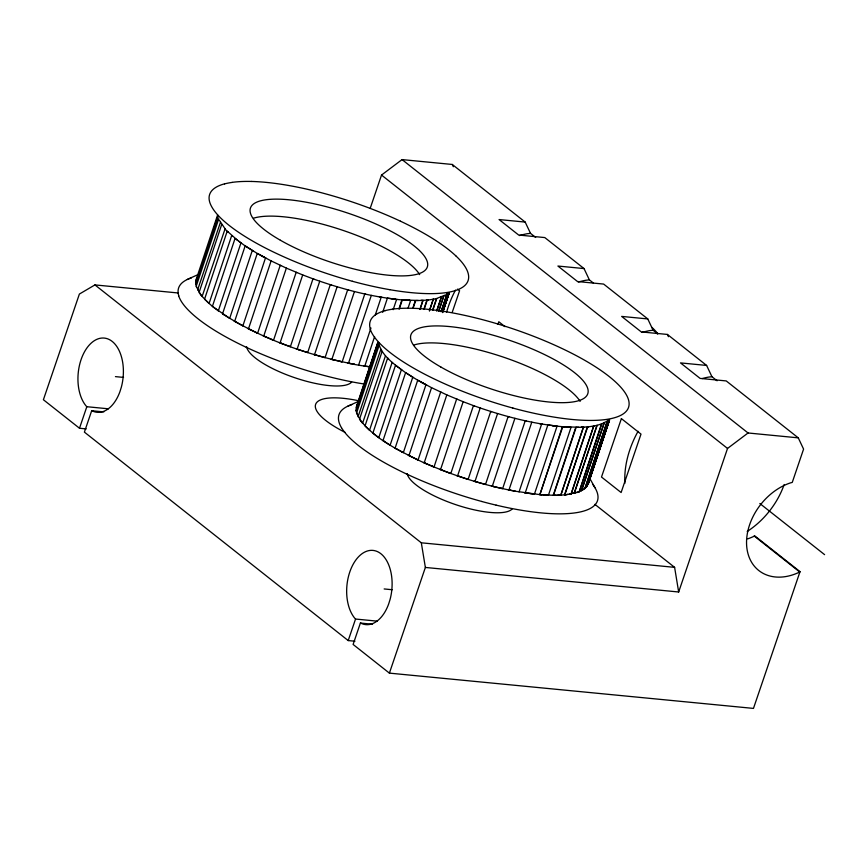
<?xml version="1.0" encoding="UTF-8"?>
<svg xmlns="http://www.w3.org/2000/svg" width="868" height="868" viewBox="0 0 868 868"><rect width="100%" height="100%" fill="white"/><g stroke="black" fill="none" stroke-linecap="round" stroke-linejoin="round"><path stroke-width="1.3" d="M195.886 281.525L196.613 278.769M356.998 413.83L356.043 410.586L356.39 406.68L377.645 342.936M609.564 419.569L587.864 484.409M205.966 300.48L201.962 296.194M508.344 489.91L515.158 491.147C482.716 485.223 451.208 474.829 421.099 461.44C399.638 450.872 376.603 440.109 361.218 421.349M237.485 240.241L225.875 229.955L219.322 220.212M397.945 367.012C390.177 361.164 382.083 354.025 379.207 345.084M445.653 294.881L436.799 298.418L432.872 310.093M606.103 421.664L601.828 423.844L579.281 491.689L569.234 494.174M602.121 423.682L597.162 425.342L574.084 493.36M581.766 490.442L579.281 491.689M378.784 343.24L378.871 344.053M196.537 287.048L195.853 283.272M588.819 482.022L588.927 480.72M582.092 490.442L583.524 489.226M584.207 488.792L584.956 488.489L607.524 420.459M398.954 308.878L401.917 299.905L418.311 300.469M419.993 309.388L422.955 300.415L428.141 299.916L427.381 300.046M514.149 491.071L539.885 494.63L562.377 426.687L578.761 427.251M558.58 495.14L560.923 495.129L583.415 427.197L588.602 426.698L587.831 426.817M238.83 241.261L245.156 245.915L222.533 313.847C262.57 339.334 308.27 355.316 354.697 364.365L347.884 363.128M245.156 245.915L257.264 253.445L234.642 321.377L242.563 325.695M257.264 253.445L271.109 260.899L248.487 328.831L257.243 333.03M271.109 260.899L286.364 268.114L263.742 336.046L273.149 340.028M286.364 268.114L302.693 274.928L280.082 342.871L289.912 346.527M387.757 298.201L395.645 299.221C369.735 296.248 344.401 289.554 319.749 281.199L297.127 349.142L296.281 348.838M337.131 286.776L314.509 354.719L313.652 354.448M354.448 291.539L331.836 359.482L330.979 359.244M412.767 308.27L415.316 300.578M423.942 309.106L426.915 300.133M399.28 368.043L405.606 372.697L382.994 440.629L389.895 444.991M429.432 310.777L433.262 299.243L436.712 298.559M432.622 310.104L436.452 298.57M438.6 311.297L443.711 295.923M403.023 452.478L395.103 448.159L417.714 380.217L405.606 372.697M441.107 311.623L447.063 293.677M442.604 312.469L448.995 293.254M417.714 380.217L431.559 387.681L408.936 455.613L417.692 459.812M431.559 387.681L446.814 394.897L424.192 462.828L433.599 466.8M446.814 394.897L463.154 401.71L440.532 469.653L450.362 473.31M548.207 424.984L556.095 426.004C530.185 423.031 504.851 416.336 480.199 407.982L457.577 475.924L456.731 475.61M497.581 413.559L474.959 481.501L474.102 481.23M514.908 418.322L492.286 486.254L491.429 486.026M539.386 494.608L553.263 495.292L575.777 427.36M560.923 495.129L564.84 494.825L587.365 426.915M571.209 493.957L593.712 426.025L597.162 425.342M574.345 493.252L596.902 425.353M581.419 490.745L604.171 422.705M588.146 484.084L609.445 420.025M217.629 214.873L195.712 280.885L195.788 283.999M213.734 228.837L217.575 217.293M195.636 284.107L218.259 216.175M200.421 294.111L196.179 286.31L218.79 218.714M197.578 290.01L220.407 222.392M221.676 224.573L199.054 292.516L202.092 296.389M202.092 296.552L225.04 228.957M229.445 318.209L212.421 306.426L204.566 299.189L227.156 231.322M209.047 303.561L231.669 235.629L232.114 235.987M218.161 310.711L212.41 306.35L235.044 238.483M218.313 310.907L240.935 242.975L241.478 243.344M229.662 318.415L252.284 250.483L252.924 250.852M242.856 325.923L265.478 257.991L266.205 258.349M257.601 333.258L280.223 265.315L281.004 265.662M273.55 340.245L296.172 272.313L296.997 272.639M290.368 346.755L312.99 278.812L302.693 274.928M307.663 352.614L330.285 284.682L331.142 284.932M325.055 357.714L347.677 289.771L348.524 289.988M342.155 361.923L364.777 293.992L365.591 294.154M371.33 295.38L348.48 363.236M353.699 364.289L358.592 365.157L370.961 327.985M375.236 315.171L381.204 297.225L381.974 297.333M374.596 336.665L364.777 366.144L358.592 365.157M382.701 312.306L387.399 298.212M377.938 342.296L356.325 407.862M366.502 378.687L378.025 344.075M356.086 410.889L378.708 342.947M379.164 345.182L356.542 413.125L360.871 420.893M393.182 309.67L396.6 299.406L401.917 299.905M358.039 416.792L380.868 349.175M382.126 351.356L359.504 419.298L362.542 423.172M399.291 308.943L402.285 299.97M362.542 423.324L385.49 355.739M369.432 430.159L365.016 425.971L387.616 358.093M408.036 308.194L410.597 300.502M369.508 430.344L392.13 362.412L392.564 362.77M413.092 308.314L415.653 300.621M378.611 437.494L372.871 433.132L395.504 365.265M419.917 309.442L422.955 300.415L420.752 300.426M378.763 437.689L401.385 369.757L401.938 370.126M424.235 309.116L427.219 300.144M429.4 310.852L433.262 299.243L427.794 300.1M390.123 445.197L412.745 377.265L413.385 377.634M438.807 311.276L443.928 295.89M441.15 311.71L447.118 293.764M442.137 311.471L448.116 293.547M442.3 311.428L448.268 293.482M443.125 310.711L449.114 292.787M443.244 310.646L449.212 292.7M442.68 312.578L449.081 293.341M403.316 452.705L425.938 384.763L426.655 385.132M418.05 460.029L440.673 392.097L441.454 392.444M434.011 467.027L456.633 399.096L457.447 399.421M450.817 473.527L473.44 405.595L463.154 401.71M468.112 479.396L490.735 411.454L491.592 411.714M485.505 484.496L508.127 416.553L508.974 416.77M502.615 488.706L525.238 420.763L526.051 420.937M531.791 422.163L508.941 490.019M519.042 491.939L541.665 424.007L542.424 424.116M547.849 424.994L525.227 492.926L524.446 492.796M534.428 494.131L557.05 426.188L562.377 426.687M562.735 426.752L539.885 494.63M548.435 495.216L571.057 427.284M576.113 427.403L553.491 495.335L552.84 495.313M560.739 495.183L583.415 427.197L581.202 427.208M587.669 426.926L564.493 494.89M571.079 494.033L593.712 426.025L588.244 426.872M579.206 491.776L601.47 423.855M604.378 422.673L581.582 490.604M584.956 488.489L607.34 420.752M584.967 488.369L586.377 486.926L608.566 420.329M608.728 420.264L586.312 487.111M588.189 484.214L609.531 420.123M86.236 428.901L79.498 428.249L86.822 406.712L86.192 406.072A37.281 22.557 -84.5 0 1 81.939 357.28A37.281 22.557 -84.5 0 1 111.885 341.178A37.281 22.557 -84.5 0 1 121.346 387.171L119.936 391.663A37.281 22.557 -84.5 0 1 94.004 411.638L91.682 410.738L84.402 432.123L348.209 640.573L354.947 641.224M370.191 208.374L381.529 175.054L402.058 159.593L452.271 164.464L525.183 222.078L530.511 233.351L535.664 237.431M452.217 312.35L459.573 290.758L457.501 289.12M348.209 640.573L355.544 619.036L354.904 618.396A37.281 22.557 -84.5 0 1 350.661 569.603A37.281 22.557 -84.5 0 1 380.596 553.502A37.281 22.557 -84.5 0 1 390.068 599.495L388.658 603.987A37.281 22.557 -84.5 0 1 362.716 623.962L360.394 623.061L353.113 644.447L389.396 673.123L753.467 708.407L800.025 571.643L754.617 535.762L753.5 536.522A53.122 39.407 -51.7 0 1 747.619 538.876M497.928 324.296L498.796 321.757L504.992 326.65M389.396 673.123L425.374 567.444L421.316 542.804L94.938 284.91L79.379 294.057L43.4 399.736L79.498 428.249M425.374 567.444L678.668 591.998L727.536 448.441L748.053 432.98L798.267 437.852L803.584 449.114L792.256 482.413L790.401 482.901A53.122 39.407 -51.7 0 0 746.74 546.807A53.122 39.407 -51.7 0 0 798.907 572.403L800.025 571.643M586.453 486.742L586.377 486.926M196.515 278.888L197.741 276.48M356.835 405.486L358.202 403.262M586.725 486.698L587.962 484.29M358.126 403.859L357.388 405.063M197.503 277.38L196.938 278.281M593.213 426.188L594.113 425.993M570.667 494L564.84 494.825M576.992 492.579L578.847 491.787M575.007 493.165L576.157 492.612M583.48 489.595L584.652 488.521M415.891 300.545L423.432 300.415M576.341 427.327L583.882 427.197M560.283 495.129L553.263 495.292M565.621 494.814L567.889 494.359M187.325 279.409L198.002 274.624M347.786 406.191L358.451 401.407M402.578 299.927L410.108 300.404M563.039 426.709L570.569 427.186M547.947 495.129L540.417 494.651M557.213 495.324L557.788 495.151M433.653 299.21L432.828 299.286M441.671 296.91L441.02 297.073M554.164 495.346L556.138 495.194M565.209 494.76L565.979 494.63M524.999 492.85L533.918 494.011M530.511 233.351L526.854 233.785A88.536 65.686 -51.7 0 0 519.476 235.564M593.473 283.109L589.35 279.843L585.694 280.288A88.536 65.686 -51.7 0 0 578.316 282.057M657.228 333.475L653.094 330.209L649.448 330.654A88.536 65.686 -51.7 0 0 642.07 332.422M717.098 380.781L711.934 376.701L708.288 377.146A88.536 65.686 -51.7 0 0 702.147 378.567M544.355 495.01L545.093 494.923M403.045 300.035L403.663 299.992M563.506 426.817L564.113 426.763M540.883 494.76L541.491 494.706M553.719 495.259L554.652 495.227M392.944 298.863L392.065 298.863L397.294 299.471M553.393 425.645L552.515 425.645L557.744 426.253M331.609 359.385L341.634 361.75M492.069 486.167L502.084 488.532M529.892 493.588L531.78 493.708M510.058 490.279L510.872 490.355M525.183 222.078L499.067 219.55L518.673 235.044L544.8 237.572L584.034 268.57L589.35 279.843M584.034 268.57L557.907 266.042L577.524 281.536L603.64 284.075L647.778 318.936L653.094 330.209M647.778 318.936L621.651 316.408L641.268 331.912L667.394 334.44L706.617 365.439L711.934 376.701M94.938 284.91L178.461 293.004M706.617 365.439L680.501 362.9L700.107 378.405L726.234 380.933L798.267 437.852M115.444 376.625L123.538 377.406M86.822 406.712L108.402 408.806M91.682 410.738L103.813 411.909M421.316 542.804L674.61 567.346L678.668 591.998M384.155 588.949L392.249 589.73M355.544 619.036L377.113 621.13M360.394 623.061L372.535 624.233M421.479 300.415L422.304 300.502M581.929 427.197L582.764 427.284M363.996 366.014L369.28 366.665M314.303 354.621L324.545 357.518M474.753 481.404L484.995 484.301M369.442 366.806L364.549 366.079M332.759 359.71L333.637 359.851M409.002 300.328L409.902 300.48M569.451 427.11L570.352 427.251M349.587 363.421L350.422 363.573M296.932 349.044L307.174 352.408M457.393 475.816L467.624 479.19M380.683 297.073L379.37 296.823L380.358 297.084M541.133 423.855L539.831 423.595L540.807 423.866M532.692 493.838L533.646 494.044M493.23 486.427L494.098 486.633M298.049 349.457L299.026 349.706M315.496 354.947L316.386 355.196M475.946 481.729L476.836 481.968M280.972 343.229L281.959 343.522M441.421 470L442.42 470.304M340.267 361.413L341.265 361.728M500.717 488.196L501.715 488.51M458.597 476.206L459.487 476.489M313.836 279.105L312.99 278.812L319.749 281.199M474.286 405.888L473.44 405.595L480.199 407.982M264.588 336.426L265.565 336.773M425.038 463.208L426.025 463.555M323.156 357.117L324.133 357.464M483.606 483.899L484.583 484.246M249.257 329.232L250.212 329.601M409.718 456.004L410.662 456.384M305.786 351.941L306.729 352.321M466.246 478.724L467.179 479.103M279.268 342.534L279.908 342.773M439.718 469.317L440.369 469.555M245.611 246.132L252.067 250.266M406.061 372.914L412.517 377.048M235.337 321.778L236.237 322.18M395.786 448.561L396.687 448.962M288.567 346.017L289.445 346.419M449.016 472.789L449.906 473.201M262.982 335.699L263.601 335.949M423.432 462.481L424.051 462.731M235.456 238.711L240.783 242.78M395.906 365.493L401.233 369.551M223.13 314.249L223.955 314.672M383.58 441.031L384.405 441.454M261.29 255.724L264.805 257.546L257.753 253.651M421.739 382.506L425.266 384.329L418.202 380.434M271.868 339.464L272.671 339.887M432.318 466.246L433.121 466.669M247.792 328.462L248.378 328.733M408.242 455.244L408.828 455.516M256.06 332.444L256.765 332.867M416.51 459.226L417.226 459.649M234.034 321.008L234.566 321.29M394.495 447.79L395.103 448.159M227.514 231.691L228.132 232.114L227.514 231.55M387.963 358.473L388.593 358.896L387.963 358.321M241.51 325.099L242.107 325.522M401.96 451.881L402.557 452.304M402.058 159.593L748.053 432.98M381.529 175.054L727.536 448.441M759.836 503.516L824.6 554.652M754.281 536.099L799.688 571.979M594.873 504.351L674.61 567.346M206.465 300.946L208.971 303.388M200.768 294.567L201.767 296.183M589.98 478.713L594.981 487.751A135.766 37.856 18.4 0 1 597.314 492.872A136.146 37.964 18.4 0 1 582.482 511.415A135.766 37.856 18.4 0 1 574.876 512.901A136.189 37.975 18.4 0 1 555.748 513.802A136.146 37.964 18.4 0 1 519.205 509.885A136.189 37.975 18.4 0 1 496.127 505.133M667.394 334.44L668.458 336.697M452.271 164.464L453.335 166.71M624.873 483.335A88.536 65.686 -51.7 0 1 638.088 431.287M512.359 508.735A55.921 16.166 18.8 0 1 456.199 504.807A55.921 16.166 18.8 0 1 407.2 473.624M351.67 382.083A55.921 16.166 18.8 0 1 295.044 377.819A55.921 16.166 18.8 0 1 246.61 346.636M345.03 432.34A65.241 18.857 18.8 0 1 315.713 404.141A65.241 18.857 18.8 0 1 357.605 400.517M446.662 312.1A88.536 65.686 -51.7 0 1 455.44 290.172M363.149 383.851A136.146 37.964 18.4 0 1 358.723 383.113A136.189 37.975 18.4 0 1 335.645 378.35A135.766 37.856 18.4 0 1 321.279 374.694A136.146 37.964 18.4 0 1 246.262 347.298M178.775 295.836A136.146 37.964 18.4 0 1 191.372 277.944M246.208 347.287A135.766 37.856 18.4 0 1 233.807 341.167A136.189 37.975 18.4 0 1 211.922 328.636A136.146 37.964 18.4 0 1 190.472 312.241A136.189 37.975 18.4 0 1 181.021 300.914A135.766 37.856 18.4 0 1 178.678 295.782M389.851 289.695A136.146 37.964 18.4 0 0 429.942 293.644A136.189 37.975 18.4 0 0 445.534 292.711A135.766 37.856 18.4 0 0 453.139 291.214A136.146 37.964 18.4 0 0 467.961 272.682A135.766 37.856 18.4 0 0 465.639 267.561A136.189 37.975 18.4 0 0 456.253 256.255M352.451 281.286A136.146 37.964 18.4 0 1 277.391 253.879A135.766 37.856 18.4 0 1 264.903 247.76A136.189 37.975 18.4 0 1 246.393 237.322A136.146 37.964 18.4 0 1 221.492 218.79A136.189 37.975 18.4 0 1 212.15 207.506A135.766 37.856 18.4 0 1 209.785 202.374A136.146 37.964 18.4 0 1 224.606 183.832M400.474 221.21A136.146 37.964 18.4 0 0 325.413 193.814A135.766 37.856 18.4 0 0 310.994 190.114A136.189 37.975 18.4 0 0 283.51 184.624A136.146 37.964 18.4 0 0 251.329 181.445M456.264 256.277A136.146 37.964 18.4 0 0 431.385 237.745A136.189 37.975 18.4 0 0 412.853 227.308A135.766 37.856 18.4 0 0 400.43 221.177M253.51 218.215A93.202 25.986 18.4 0 1 343.24 230.465A93.202 25.986 18.4 0 1 419.678 274.592M389.851 289.695A136.189 37.975 18.4 0 1 366.773 284.943A135.766 37.856 18.4 0 1 352.375 281.275M232.255 182.356A136.189 37.975 18.4 0 1 251.394 181.455M224.552 183.907A135.766 37.856 18.4 0 1 232.157 182.41M481.794 501.476A136.146 37.964 18.4 0 1 406.734 474.069M341.504 427.696A136.189 37.975 18.4 0 0 350.889 439.002A136.146 37.964 18.4 0 0 372.383 455.418A136.189 37.975 18.4 0 0 394.278 467.95A135.766 37.856 18.4 0 0 406.669 474.069M592.551 484.127A136.189 37.975 18.4 0 1 594.992 487.751M496.095 505.133A135.766 37.856 18.4 0 1 481.729 501.476M351.746 404.694A136.146 37.964 18.4 0 0 339.149 422.586A135.766 37.856 18.4 0 0 341.46 427.685M512.901 408.069A136.146 37.964 18.4 0 1 437.841 380.661A135.766 37.856 18.4 0 1 425.363 374.542A136.189 37.975 18.4 0 1 406.842 364.104A136.146 37.964 18.4 0 1 382.05 345.605A136.189 37.975 18.4 0 1 372.6 334.288A135.766 37.856 18.4 0 1 370.235 329.146M370.365 329.2A136.146 37.964 18.4 0 1 385.186 310.657M444.036 311.449A136.146 37.964 18.4 0 0 411.899 308.27A136.189 37.975 18.4 0 0 392.716 309.138M413.96 344.997A93.202 25.986 18.4 0 1 503.69 357.236A93.202 25.986 18.4 0 1 580.128 401.374M443.96 311.406A136.189 37.975 18.4 0 1 471.465 316.907A135.766 37.856 18.4 0 1 485.82 320.552A136.146 37.964 18.4 0 1 560.934 347.992A135.766 37.856 18.4 0 1 573.292 354.068A136.189 37.975 18.4 0 1 591.846 364.527A136.146 37.964 18.4 0 1 616.714 383.048A136.189 37.975 18.4 0 1 626.088 394.343A135.766 37.856 18.4 0 1 628.41 399.464A136.146 37.964 18.4 0 1 613.589 417.996A135.766 37.856 18.4 0 1 605.983 419.494A136.189 37.975 18.4 0 1 590.37 420.438A136.146 37.964 18.4 0 1 550.312 416.477A136.189 37.975 18.4 0 1 527.234 411.725A135.766 37.856 18.4 0 1 512.836 408.058M385.001 310.679A135.766 37.856 18.4 0 1 392.607 309.192M655.709 333.095A71.35 52.905 -51.7 0 1 657.814 333.909M784.173 484.528A71.35 52.905 -51.7 0 1 747.207 531.466M651.608 327.171A71.35 52.905 -51.7 0 1 657.694 333.659M441.356 296.986L436.68 311.08L441.378 297.062M621.39 418.615L601.502 477.031L621.119 492.525L640.996 434.108L621.39 418.615M280.407 240.252A93.202 25.986 18.4 0 0 426.004 269.33A93.202 25.986 18.4 0 0 310.212 202.982A93.202 25.986 18.4 0 0 280.407 240.252M440.868 367.034A93.202 25.986 18.4 0 0 586.453 396.112A93.202 25.986 18.4 0 0 470.662 329.764A93.202 25.986 18.4 0 0 440.868 367.034"/></g></svg>
